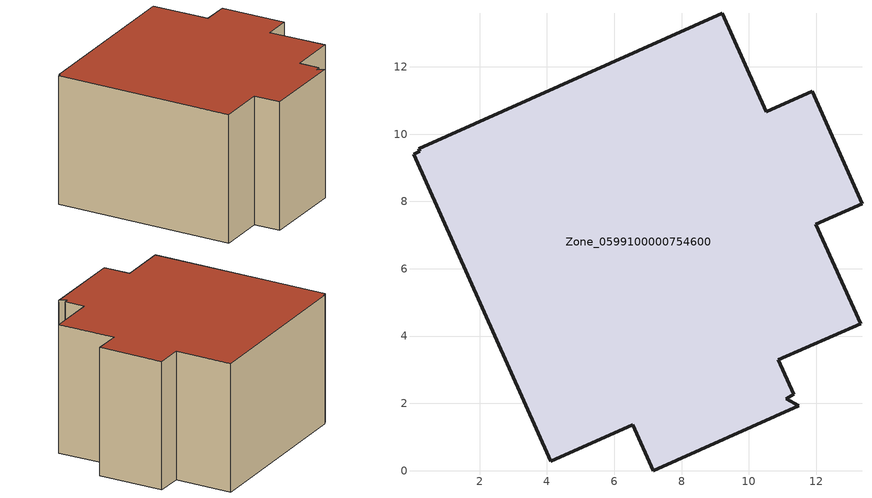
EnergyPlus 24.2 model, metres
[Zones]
Zone_0599100000754600
 floor ground (C_G): 4.11,0.28 0.04,9.4 0.21,9.5 0.19,9.56 9.2,13.59 10.51,10.66 11.89,11.27 13.36,7.94 11.99,7.33 13.32,4.37 10.87,3.3 11.33,2.27 11.12,2.15 11.48,1.93 7.16,0 6.54,1.36 z0
 wall outside (C_F): 13.36,7.94 11.89,11.27 10.51,10.66 9.2,13.59 0.19,9.56 0.21,9.5 0.04,9.4 4.11,0.28 6.54,1.36 7.16,0 11.48,1.93 11.12,2.15 11.33,2.27 10.87,3.3 13.32,4.37 11.99,7.33 13.36,7.94 z0:7.19
 roof outside (C_R): 11.33,2.27 10.87,3.3 13.32,4.37 11.99,7.33 13.36,7.94 11.89,11.27 10.51,10.66 9.2,13.59 0.19,9.56 0.21,9.5 0.04,9.4 4.11,0.28 6.54,1.36 7.16,0 11.48,1.93 11.12,2.15 z7.19
[BUILDING]
Pand.0599100000754600: North Axis=0; Terrain=City; Loads Convergence Tolerance Value=0.04; Temperature Convergence Tolerance Value=0.4; Solar Distribution=FullExterior; Maximum Number of Warmup Days=25; Minimum Number of Warmup Days=1
[Site:Location]
Rotterdam.The.Hague.AP_ZH_NLD Design_Conditions: Latitude=51.96; Longitude=4.45; Time Zone=1; Elevation=-4.5
[SITE:GROUNDTEMPERATURE:BUILDINGSURFACE]
18, 18, 18, 18, 18, 18, 18, 18, 18, 18, 18, 18
[MATERIAL] Thermal Absorptance=0.9; Solar Absorptance=0.7; Visible Absorptance=0.7
Name | Roughness | Thickness | Conductivity | Density | Specific Heat
G.D.2006-2014 | MediumSmooth | 0.15 | 0.06 | 540 | 1210
F.D.2006-2014 | Rough | 0.3 | 0.12 | 1920 | 840
R.D.2006-2014 | MediumRough | 0.2 | 0.08 | 1500 | 1000
[CONSTRUCTION]
C_G: G.D.2006-2014
C_F: F.D.2006-2014
C_R: R.D.2006-2014
[ZONE]
Zone_0599100000754600: Type=1; Multiplier=1; Ceiling Height=Autocalculate; Volume=Autocalculate; Floor Area=autocalculate; Part of Total Floor Area=Yes
[ZONEINFILTRATION:DESIGNFLOWRATE]
Infil_Zone_0599100000754600: Zone or ZoneList or Space or SpaceList=Zone_0599100000754600; Schedule=AlwaysOn; Design Flow Rate Calculation Method=Flow/Area; Flow Rate per Floor Area=0.0021; Constant Term Coefficient=1; Temperature Term Coefficient=0; Velocity Term Coefficient=0; Velocity Squared Term Coefficient=0
[HVACTEMPLATE:ZONE:IDEALLOADSAIRSYSTEM]
Zone_0599100000754600: Maximum Heating Supply Air Temperature=50; Minimum Cooling Supply Air Temperature=13; Maximum Heating Supply Air Humidity Ratio=0.0156; Minimum Cooling Supply Air Humidity Ratio=0.0077; Heating Limit=NoLimit; Cooling Limit=NoLimit; Dehumidification Control Type=ConstantSensibleHeatRatio; Cooling Sensible Heat Ratio=0.7; Dehumidification Setpoint=60; Humidification Control Type=None; Humidification Setpoint=30; Outdoor Air Method=None; Outdoor Air Flow Rate per Person=0.00944; Outdoor Air Flow Rate per Zone Floor Area=0; Outdoor Air Flow Rate per Zone=0; Demand Controlled Ventilation Type=None; Outdoor Air Economizer Type=NoEconomizer; Heat Recovery Type=None; Sensible Heat Recovery Effectiveness=0.7; Latent Heat Recovery Effectiveness=0.65
[ZONECONTROL:THERMOSTAT]
ThermostatControl_Zone_0599100000754600: Zone or ZoneList=Zone_0599100000754600; Control Type Schedule=DualSetpointControlType; Control 1=Thermostat_Zone_0599100000754600; Temperature Difference Between Cutout And Setpoint=0
[THERMOSTATSETPOINT:DUALSETPOINT]
Thermostat_Zone_0599100000754600: Heating Setpoint Temperature Schedule=HeatingSetpoint_Zone_0599100000754600; Cooling Setpoint Temperature Schedule=CoolingSetpoint_Zone_0599100000754600
[SCHEDULE:COMPACT]
HeatingSetpoint_Zone_0599100000754600: Through: 12/31, For: AllDays, Until: 24:00, 21
CoolingSetpoint_Zone_0599100000754600: Through: 12/31, For: AllDays, Until: 24:00, 24
DualSetpointControlType: Through: 12/31, For: AllDays, Until: 24:00, 4
AlwaysOn: Through: 12/31, For: AllDays, Until: 24:00, 1
